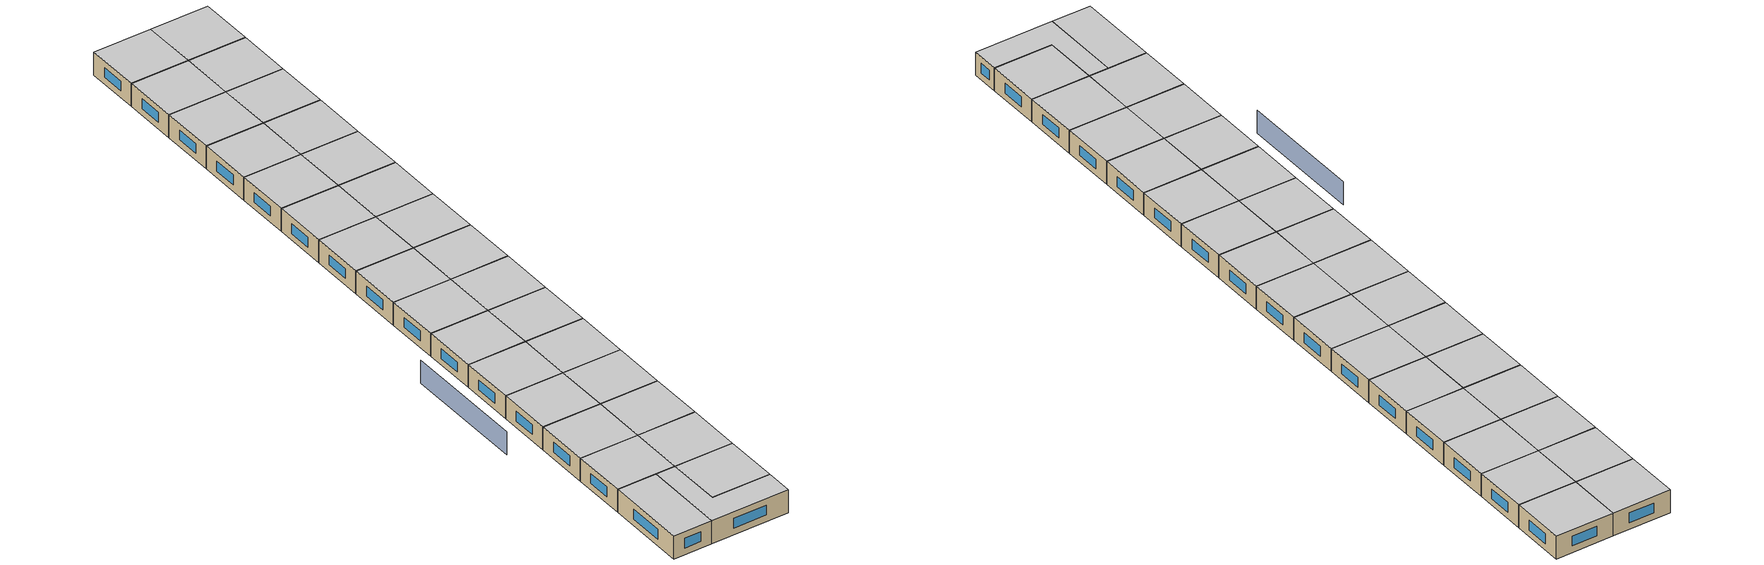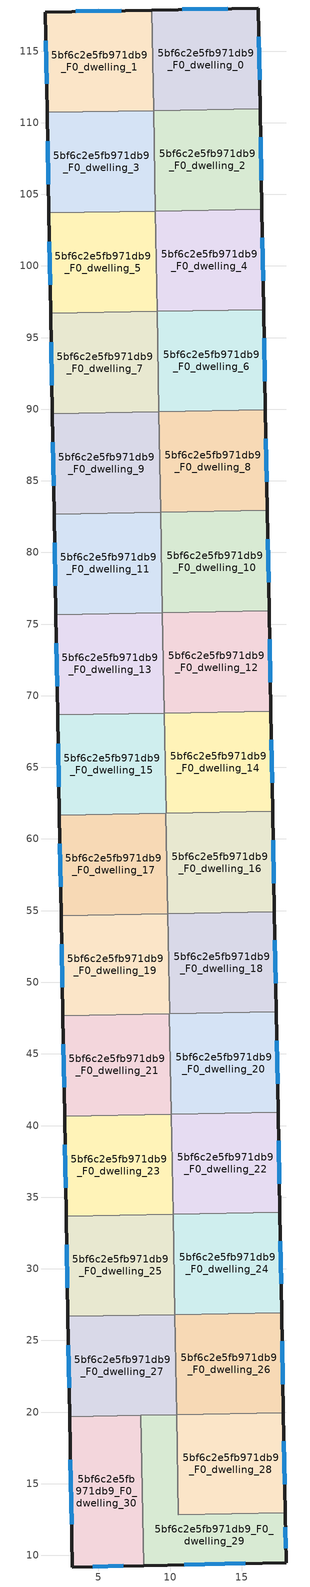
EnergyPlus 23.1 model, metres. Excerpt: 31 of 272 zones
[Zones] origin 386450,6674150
5bf6c2e5fb971db9_F0_dwelling_0
 floor ground (EU_floor_Construction): 16.16,118.01 16.28,110.98 8.86,110.85 8.73,117.87 z0
 wall outside (EU_wall_Construction): 16.28,110.98 16.16,118.01 8.73,117.87 z0:3
 wall to 5bf6c2e5fb971db9_F0_dwelling_1 (EU_wall_Construction): 8.73,117.87 8.86,110.85 z0:3
 wall to 5bf6c2e5fb971db9_F0_dwelling_2 (EU_wall_Construction): 8.86,110.85 16.28,110.98 z0:3
 window (EU_Window_Construction): 14.03,117.97 10.85,117.91 / 16.25,112.99 16.19,116 z0.86:2.14
 ceiling to 5bf6c2e5fb971db9_F1_dwelling_0 (EU_floor_Construction): 16.28,110.98 16.16,118.01 8.73,117.87 8.86,110.85 z3
5bf6c2e5fb971db9_F0_dwelling_1
 floor ground (EU_floor_Construction): 8.73,117.87 8.86,110.85 1.42,110.72 1.3,117.72 z0
 wall outside (EU_wall_Construction): 8.73,117.87 1.3,117.72 1.42,110.72 z0:3
 wall to 5bf6c2e5fb971db9_F0_dwelling_3 (EU_wall_Construction): 1.42,110.72 8.85,110.85 z0:3
 window (EU_Window_Construction): 6.61,117.83 3.42,117.77 / 1.33,115.72 1.38,112.72 z0.86:2.14
 ceiling to 5bf6c2e5fb971db9_F1_dwelling_1 (EU_floor_Construction): 8.86,110.85 8.73,117.87 1.3,117.72 1.42,110.72 z3
5bf6c2e5fb971db9_F0_dwelling_10
 floor ground (EU_floor_Construction): 16.78,82.94 16.91,75.93 9.47,75.8 9.34,82.8 z0
 wall outside (EU_wall_Construction): 16.91,75.93 16.78,82.94 z0:3
 wall to 5bf6c2e5fb971db9_F0_dwelling_11 (EU_wall_Construction): 9.34,82.8 9.47,75.8 z0:3
 wall to 5bf6c2e5fb971db9_F0_dwelling_12 (EU_wall_Construction): 9.47,75.8 16.91,75.93 z0:3
 wall to 5bf6c2e5fb971db9_F0_dwelling_8 (EU_wall_Construction): 16.78,82.94 9.35,82.8 z0:3
 window (EU_Window_Construction): 16.87,77.93 16.82,80.94 z0.86:2.14
 ceiling to 5bf6c2e5fb971db9_F1_dwelling_10 (EU_floor_Construction): 16.91,75.93 16.78,82.94 9.34,82.8 9.47,75.8 z3
5bf6c2e5fb971db9_F0_dwelling_11
 floor ground (EU_floor_Construction): 9.34,82.8 9.47,75.8 2.03,75.67 1.91,82.67 z0
 wall outside (EU_wall_Construction): 1.91,82.67 2.03,75.67 z0:3
 wall to 5bf6c2e5fb971db9_F0_dwelling_9 (EU_wall_Construction): 9.34,82.8 1.91,82.67 z0:3
 wall to 5bf6c2e5fb971db9_F0_dwelling_13 (EU_wall_Construction): 2.03,75.67 9.47,75.8 z0:3
 window (EU_Window_Construction): 1.94,80.67 1.99,77.67 z0.86:2.14
 ceiling to 5bf6c2e5fb971db9_F1_dwelling_11 (EU_floor_Construction): 9.47,75.8 9.34,82.8 1.91,82.67 2.03,75.67 z3
5bf6c2e5fb971db9_F0_dwelling_12
 floor ground (EU_floor_Construction): 16.91,75.93 17.03,68.93 9.59,68.79 9.47,75.8 z0
 wall outside (EU_wall_Construction): 17.03,68.93 16.91,75.93 z0:3
 wall to 5bf6c2e5fb971db9_F0_dwelling_13 (EU_wall_Construction): 9.47,75.8 9.59,68.79 z0:3
 wall to 5bf6c2e5fb971db9_F0_dwelling_14 (EU_wall_Construction): 9.59,68.79 17.03,68.93 z0:3
 window (EU_Window_Construction): 17,70.93 16.95,73.93 z0.86:2.14
 ceiling to 5bf6c2e5fb971db9_F1_dwelling_12 (EU_floor_Construction): 17.03,68.93 16.91,75.93 9.47,75.8 9.59,68.79 z3
5bf6c2e5fb971db9_F0_dwelling_13
 floor ground (EU_floor_Construction): 9.47,75.8 9.59,68.79 2.15,68.66 2.03,75.67 z0
 wall outside (EU_wall_Construction): 2.03,75.67 2.15,68.66 z0:3
 wall to 5bf6c2e5fb971db9_F0_dwelling_15 (EU_wall_Construction): 2.15,68.66 9.59,68.79 z0:3
 window (EU_Window_Construction): 2.06,73.66 2.11,70.66 z0.86:2.14
 ceiling to 5bf6c2e5fb971db9_F1_dwelling_13 (EU_floor_Construction): 9.59,68.79 9.47,75.8 2.03,75.67 2.15,68.66 z3
5bf6c2e5fb971db9_F0_dwelling_14
 floor ground (EU_floor_Construction): 17.03,68.93 17.16,61.92 9.72,61.79 9.59,68.79 z0
 wall outside (EU_wall_Construction): 17.16,61.92 17.03,68.93 z0:3
 wall to 5bf6c2e5fb971db9_F0_dwelling_15 (EU_wall_Construction): 9.59,68.79 9.72,61.79 z0:3
 wall to 5bf6c2e5fb971db9_F0_dwelling_16 (EU_wall_Construction): 9.72,61.79 17.16,61.92 z0:3
 window (EU_Window_Construction): 17.12,63.93 17.07,66.93 z0.86:2.14
 ceiling to 5bf6c2e5fb971db9_F1_dwelling_14 (EU_floor_Construction): 17.16,61.92 17.03,68.93 9.59,68.79 9.72,61.79 z3
5bf6c2e5fb971db9_F0_dwelling_15
 floor ground (EU_floor_Construction): 9.59,68.79 9.72,61.79 2.27,61.66 2.15,68.66 z0
 wall outside (EU_wall_Construction): 2.15,68.66 2.27,61.66 z0:3
 wall to 5bf6c2e5fb971db9_F0_dwelling_17 (EU_wall_Construction): 2.27,61.66 9.71,61.79 z0:3
 window (EU_Window_Construction): 2.18,66.66 2.23,63.66 z0.86:2.14
 ceiling to 5bf6c2e5fb971db9_F1_dwelling_15 (EU_floor_Construction): 9.72,61.79 9.59,68.79 2.15,68.66 2.27,61.66 z3
5bf6c2e5fb971db9_F0_dwelling_16
 floor ground (EU_floor_Construction): 17.16,61.92 17.29,54.92 9.84,54.79 9.71,61.79 z0
 wall outside (EU_wall_Construction): 17.29,54.92 17.16,61.92 z0:3
 wall to 5bf6c2e5fb971db9_F0_dwelling_17 (EU_wall_Construction): 9.71,61.79 9.84,54.79 z0:3
 wall to 5bf6c2e5fb971db9_F0_dwelling_18 (EU_wall_Construction): 9.84,54.79 17.29,54.92 z0:3
 window (EU_Window_Construction): 17.25,56.92 17.2,59.92 z0.86:2.14
 ceiling to 5bf6c2e5fb971db9_F1_dwelling_16 (EU_floor_Construction): 17.29,54.92 17.16,61.92 9.71,61.79 9.84,54.79 z3
5bf6c2e5fb971db9_F0_dwelling_17
 floor ground (EU_floor_Construction): 9.71,61.79 9.84,54.79 2.39,54.66 2.27,61.66 z0
 wall outside (EU_wall_Construction): 2.27,61.66 2.39,54.66 z0:3
 wall to 5bf6c2e5fb971db9_F0_dwelling_19 (EU_wall_Construction): 2.39,54.66 9.84,54.79 z0:3
 window (EU_Window_Construction): 2.3,59.66 2.35,56.66 z0.86:2.14
 ceiling to 5bf6c2e5fb971db9_F1_dwelling_17 (EU_floor_Construction): 9.84,54.79 9.71,61.79 2.27,61.66 2.39,54.66 z3
5bf6c2e5fb971db9_F0_dwelling_18
 floor ground (EU_floor_Construction): 17.29,54.92 17.41,47.92 9.96,47.79 9.84,54.79 z0
 wall outside (EU_wall_Construction): 17.41,47.92 17.29,54.92 z0:3
 wall to 5bf6c2e5fb971db9_F0_dwelling_19 (EU_wall_Construction): 9.84,54.79 9.96,47.79 z0:3
 wall to 5bf6c2e5fb971db9_F0_dwelling_20 (EU_wall_Construction): 9.96,47.79 17.41,47.92 z0:3
 window (EU_Window_Construction): 17.38,49.92 17.32,52.92 z0.86:2.14
 ceiling to 5bf6c2e5fb971db9_F1_dwelling_18 (EU_floor_Construction): 17.41,47.92 17.29,54.92 9.84,54.79 9.96,47.79 z3
5bf6c2e5fb971db9_F0_dwelling_19
 floor ground (EU_floor_Construction): 9.84,54.79 9.96,47.79 2.51,47.66 2.39,54.66 z0
 wall outside (EU_wall_Construction): 2.39,54.66 2.51,47.66 z0:3
 wall to 5bf6c2e5fb971db9_F0_dwelling_21 (EU_wall_Construction): 2.51,47.66 9.96,47.79 z0:3
 window (EU_Window_Construction): 2.42,52.66 2.48,49.66 z0.86:2.14
 ceiling to 5bf6c2e5fb971db9_F1_dwelling_19 (EU_floor_Construction): 9.96,47.79 9.84,54.79 2.39,54.66 2.51,47.66 z3
5bf6c2e5fb971db9_F0_dwelling_2
 floor ground (EU_floor_Construction): 16.28,110.98 16.41,103.97 8.98,103.83 8.85,110.85 z0
 wall outside (EU_wall_Construction): 16.41,103.97 16.28,110.98 z0:3
 wall to 5bf6c2e5fb971db9_F0_dwelling_3 (EU_wall_Construction): 8.85,110.85 8.98,103.83 z0:3
 wall to 5bf6c2e5fb971db9_F0_dwelling_4 (EU_wall_Construction): 8.98,103.83 16.41,103.97 z0:3
 window (EU_Window_Construction): 16.37,105.97 16.32,108.98 z0.86:2.14
 ceiling to 5bf6c2e5fb971db9_F1_dwelling_2 (EU_floor_Construction): 16.41,103.97 16.28,110.98 8.85,110.85 8.98,103.83 z3
5bf6c2e5fb971db9_F0_dwelling_20
 floor ground (EU_floor_Construction): 17.41,47.92 17.54,40.93 10.09,40.8 9.96,47.79 z0
 wall outside (EU_wall_Construction): 17.54,40.93 17.41,47.92 z0:3
 wall to 5bf6c2e5fb971db9_F0_dwelling_21 (EU_wall_Construction): 9.96,47.79 10.09,40.8 z0:3
 wall to 5bf6c2e5fb971db9_F0_dwelling_22 (EU_wall_Construction): 10.09,40.8 17.54,40.93 z0:3
 window (EU_Window_Construction): 17.5,42.93 17.45,45.93 z0.86:2.14
 ceiling to 5bf6c2e5fb971db9_F1_dwelling_20 (EU_floor_Construction): 17.54,40.93 17.41,47.92 9.96,47.79 10.09,40.8 z3
5bf6c2e5fb971db9_F0_dwelling_21
 floor ground (EU_floor_Construction): 9.96,47.79 10.09,40.8 2.63,40.66 2.51,47.66 z0
 wall outside (EU_wall_Construction): 2.51,47.66 2.63,40.66 z0:3
 wall to 5bf6c2e5fb971db9_F0_dwelling_23 (EU_wall_Construction): 2.63,40.66 10.08,40.8 z0:3
 window (EU_Window_Construction): 2.54,45.66 2.6,42.66 z0.86:2.14
 ceiling to 5bf6c2e5fb971db9_F1_dwelling_21 (EU_floor_Construction): 10.09,40.8 9.96,47.79 2.51,47.66 2.63,40.66 z3
5bf6c2e5fb971db9_F0_dwelling_22
 floor ground (EU_floor_Construction): 17.54,40.93 17.66,33.93 10.21,33.8 10.08,40.8 z0
 wall outside (EU_wall_Construction): 17.66,33.93 17.54,40.93 z0:3
 wall to 5bf6c2e5fb971db9_F0_dwelling_23 (EU_wall_Construction): 10.08,40.8 10.21,33.8 z0:3
 wall to 5bf6c2e5fb971db9_F0_dwelling_24 (EU_wall_Construction): 10.21,33.8 17.66,33.93 z0:3
 window (EU_Window_Construction): 17.63,35.93 17.57,38.93 z0.86:2.14
 ceiling to 5bf6c2e5fb971db9_F1_dwelling_22 (EU_floor_Construction): 17.66,33.93 17.54,40.93 10.08,40.8 10.21,33.8 z3
5bf6c2e5fb971db9_F0_dwelling_23
 floor ground (EU_floor_Construction): 10.08,40.8 10.21,33.8 2.75,33.67 2.63,40.66 z0
 wall outside (EU_wall_Construction): 2.63,40.66 2.75,33.67 z0:3
 wall to 5bf6c2e5fb971db9_F0_dwelling_25 (EU_wall_Construction): 2.75,33.67 10.21,33.8 z0:3
 window (EU_Window_Construction): 2.67,38.66 2.72,35.67 z0.86:2.14
 ceiling to 5bf6c2e5fb971db9_F1_dwelling_23 (EU_floor_Construction): 10.21,33.8 10.08,40.8 2.63,40.66 2.75,33.67 z3
5bf6c2e5fb971db9_F0_dwelling_24
 floor ground (EU_floor_Construction): 17.66,33.93 17.79,26.94 10.33,26.81 10.21,33.8 z0
 wall outside (EU_wall_Construction): 17.79,26.94 17.66,33.93 z0:3
 wall to 5bf6c2e5fb971db9_F0_dwelling_25 (EU_wall_Construction): 10.21,33.8 10.33,26.81 z0:3
 wall to 5bf6c2e5fb971db9_F0_dwelling_26 (EU_wall_Construction): 10.33,26.81 17.79,26.94 z0:3
 window (EU_Window_Construction): 17.75,28.94 17.7,31.94 z0.86:2.14
 ceiling to 5bf6c2e5fb971db9_F1_dwelling_24 (EU_floor_Construction): 17.79,26.94 17.66,33.93 10.21,33.8 10.33,26.81 z3
5bf6c2e5fb971db9_F0_dwelling_25
 floor ground (EU_floor_Construction): 10.21,33.8 10.33,26.81 2.87,26.67 2.75,33.67 z0
 wall outside (EU_wall_Construction): 2.75,33.67 2.87,26.67 z0:3
 wall to 5bf6c2e5fb971db9_F0_dwelling_27 (EU_wall_Construction): 2.87,26.67 10.33,26.81 z0:3
 window (EU_Window_Construction): 2.79,31.67 2.84,28.67 z0.86:2.14
 ceiling to 5bf6c2e5fb971db9_F1_dwelling_25 (EU_floor_Construction): 10.33,26.81 10.21,33.8 2.75,33.67 2.87,26.67 z3
5bf6c2e5fb971db9_F0_dwelling_26
 floor ground (EU_floor_Construction): 17.79,26.94 17.91,19.95 10.45,19.82 10.33,26.81 z0
 wall outside (EU_wall_Construction): 17.91,19.95 17.79,26.94 z0:3
 wall to 5bf6c2e5fb971db9_F0_dwelling_27 (EU_wall_Construction): 10.33,26.81 10.45,19.82 z0:3
 wall to 5bf6c2e5fb971db9_F0_dwelling_28 (EU_wall_Construction): 10.45,19.82 17.91,19.95 z0:3
 window (EU_Window_Construction): 17.88,21.95 17.82,24.94 z0.86:2.14
 ceiling to 5bf6c2e5fb971db9_F1_dwelling_26 (EU_floor_Construction): 17.91,19.95 17.79,26.94 10.33,26.81 10.45,19.82 z3
5bf6c2e5fb971db9_F0_dwelling_27
 floor ground (EU_floor_Construction): 10.33,26.81 10.45,19.82 2.99,19.68 2.87,26.67 z0
 wall outside (EU_wall_Construction): 2.87,26.67 2.99,19.68 z0:3
 wall to 5bf6c2e5fb971db9_F0_dwelling_30 (EU_wall_Construction): 2.99,19.68 7.96,19.77 z0:3
 wall to 5bf6c2e5fb971db9_F0_dwelling_29 (EU_wall_Construction): 7.96,19.77 10.45,19.82 z0:3
 window (EU_Window_Construction): 2.91,24.68 2.96,21.68 z0.86:2.14
 ceiling to 5bf6c2e5fb971db9_F1_dwelling_27 (EU_floor_Construction): 10.45,19.82 10.33,26.81 2.87,26.67 2.99,19.68 z3
5bf6c2e5fb971db9_F0_dwelling_28
 floor ground (EU_floor_Construction): 17.91,19.95 18.04,12.96 10.58,12.83 10.45,19.82 z0
 wall outside (EU_wall_Construction): 18.04,12.96 17.91,19.95 z0:3
 wall to 5bf6c2e5fb971db9_F0_dwelling_29 (EU_wall_Construction): 10.45,19.82 10.58,12.83 18.04,12.96 z0:3
 window (EU_Window_Construction): 18,14.96 17.95,17.95 z0.86:2.14
 ceiling to 5bf6c2e5fb971db9_F1_dwelling_28 (EU_floor_Construction): 18.04,12.96 17.91,19.95 10.45,19.82 10.58,12.83 z3
5bf6c2e5fb971db9_F0_dwelling_29
 floor ground (EU_floor_Construction): 18.04,12.96 18.1,9.49 8.15,9.28 7.96,19.77 10.45,19.82 10.58,12.83 z0
 wall outside (EU_wall_Construction): 8.15,9.28 18.1,9.49 18.04,12.96 z0:3
 wall to 5bf6c2e5fb971db9_F0_dwelling_30 (EU_wall_Construction): 7.96,19.77 8.15,9.28 z0:3
 window (EU_Window_Construction): 18.08,10.48 18.05,11.97 / 10.99,9.34 15.26,9.43 z0.86:2.14
 ceiling to 5bf6c2e5fb971db9_F1_dwelling_29 (EU_floor_Construction): 18.1,9.49 18.04,12.96 10.58,12.83 10.45,19.82 7.96,19.77 8.15,9.28 z3
5bf6c2e5fb971db9_F0_dwelling_3
 floor ground (EU_floor_Construction): 8.85,110.85 8.98,103.83 1.54,103.7 1.42,110.72 z0
 wall outside (EU_wall_Construction): 1.42,110.72 1.54,103.7 z0:3
 wall to 5bf6c2e5fb971db9_F0_dwelling_5 (EU_wall_Construction): 1.54,103.7 8.97,103.83 z0:3
 window (EU_Window_Construction): 1.45,108.71 1.51,105.71 z0.86:2.14
 ceiling to 5bf6c2e5fb971db9_F1_dwelling_3 (EU_floor_Construction): 8.98,103.83 8.85,110.85 1.42,110.72 1.54,103.7 z3
5bf6c2e5fb971db9_F0_dwelling_30
 floor ground (EU_floor_Construction): 7.96,19.77 8.15,9.28 3.18,9.18 2.99,19.68 z0
 wall outside (EU_wall_Construction): 2.99,19.68 3.18,9.18 8.15,9.28 z0:3
 window (EU_Window_Construction): 4.6,9.21 6.73,9.26 / 3.05,16.68 3.12,12.18 z0.86:2.14
 ceiling to 5bf6c2e5fb971db9_F1_dwelling_30 (EU_floor_Construction): 8.15,9.28 7.96,19.77 2.99,19.68 3.18,9.18 z3
5bf6c2e5fb971db9_F0_dwelling_4
 floor ground (EU_floor_Construction): 16.41,103.97 16.53,96.96 9.1,96.82 8.97,103.83 z0
 wall outside (EU_wall_Construction): 16.53,96.96 16.41,103.97 z0:3
 wall to 5bf6c2e5fb971db9_F0_dwelling_5 (EU_wall_Construction): 8.97,103.83 9.1,96.82 z0:3
 wall to 5bf6c2e5fb971db9_F0_dwelling_6 (EU_wall_Construction): 9.1,96.82 16.53,96.96 z0:3
 window (EU_Window_Construction): 16.5,98.96 16.44,101.96 z0.86:2.14
 ceiling to 5bf6c2e5fb971db9_F1_dwelling_4 (EU_floor_Construction): 16.53,96.96 16.41,103.97 8.97,103.83 9.1,96.82 z3
5bf6c2e5fb971db9_F0_dwelling_5
 floor ground (EU_floor_Construction): 8.97,103.83 9.1,96.82 1.66,96.69 1.54,103.7 z0
 wall outside (EU_wall_Construction): 1.54,103.7 1.66,96.69 z0:3
 wall to 5bf6c2e5fb971db9_F0_dwelling_7 (EU_wall_Construction): 1.66,96.69 9.1,96.82 z0:3
 window (EU_Window_Construction): 1.58,101.7 1.63,98.69 z0.86:2.14
 ceiling to 5bf6c2e5fb971db9_F1_dwelling_5 (EU_floor_Construction): 9.1,96.82 8.97,103.83 1.54,103.7 1.66,96.69 z3
5bf6c2e5fb971db9_F0_dwelling_6
 floor ground (EU_floor_Construction): 16.53,96.96 16.66,89.95 9.22,89.81 9.1,96.82 z0
 wall outside (EU_wall_Construction): 16.66,89.95 16.53,96.96 z0:3
 wall to 5bf6c2e5fb971db9_F0_dwelling_7 (EU_wall_Construction): 9.1,96.82 9.22,89.81 z0:3
 wall to 5bf6c2e5fb971db9_F0_dwelling_8 (EU_wall_Construction): 9.22,89.81 16.66,89.95 z0:3
 window (EU_Window_Construction): 16.62,91.95 16.57,94.95 z0.86:2.14
 ceiling to 5bf6c2e5fb971db9_F1_dwelling_6 (EU_floor_Construction): 16.66,89.95 16.53,96.96 9.1,96.82 9.22,89.81 z3
5bf6c2e5fb971db9_F0_dwelling_7
 floor ground (EU_floor_Construction): 9.1,96.82 9.22,89.81 1.78,89.68 1.66,96.69 z0
 wall outside (EU_wall_Construction): 1.66,96.69 1.78,89.68 z0:3
 wall to 5bf6c2e5fb971db9_F0_dwelling_9 (EU_wall_Construction): 1.78,89.68 9.22,89.81 z0:3
 window (EU_Window_Construction): 1.7,94.69 1.75,91.68 z0.86:2.14
 ceiling to 5bf6c2e5fb971db9_F1_dwelling_7 (EU_floor_Construction): 9.22,89.81 9.1,96.82 1.66,96.69 1.78,89.68 z3
5bf6c2e5fb971db9_F0_dwelling_8
 floor ground (EU_floor_Construction): 16.66,89.95 16.78,82.94 9.35,82.8 9.22,89.81 z0
 wall outside (EU_wall_Construction): 16.78,82.94 16.66,89.95 z0:3
 wall to 5bf6c2e5fb971db9_F0_dwelling_9 (EU_wall_Construction): 9.22,89.81 9.35,82.8 z0:3
 window (EU_Window_Construction): 16.75,84.94 16.69,87.94 z0.86:2.14
 ceiling to 5bf6c2e5fb971db9_F1_dwelling_8 (EU_floor_Construction): 16.78,82.94 16.66,89.95 9.22,89.81 9.35,82.8 z3
5bf6c2e5fb971db9_F0_dwelling_9
 floor ground (EU_floor_Construction): 9.22,89.81 9.35,82.8 1.91,82.67 1.78,89.68 z0
 wall outside (EU_wall_Construction): 1.78,89.68 1.91,82.67 z0:3
 window (EU_Window_Construction): 1.82,87.68 1.87,84.67 z0.86:2.14
 ceiling to 5bf6c2e5fb971db9_F1_dwelling_9 (EU_floor_Construction): 9.35,82.8 9.22,89.81 1.78,89.68 1.91,82.67 z3
shading: -1.24,51.14 -0.98,35.06 z0:3
[Building]
EU S2 Campaign: North Axis=0; Terrain=City; Solar Distribution=FullExterior
[Site:Location]
Helsinki-Vantaa.AP: Latitude=60.317; Longitude=24.963; Time Zone=2; Elevation=54.6
[SizingPeriod:WeatherFileDays]
AnnualSizingPeriod: Begin Month=1; Begin Day of Month=1; End Month=12; End Day of Month=31; Day of Week for Start Day=Monday; Use Weather File Daylight Saving Period=No; Use Weather File Rain and Snow Indicators=No
[MATERIAL]
EU_InternalMass_Material: Roughness=MediumRough; Thickness=0.1; Conductivity=1; Density=1800; Specific Heat=900; Thermal Absorptance=0.9; Solar Absorptance=0.7; Visible Absorptance=0.7
[MATERIAL:NOMASS] Roughness=MediumRough; Thermal Absorptance=0.9; Solar Absorptance=0.7; Visible Absorptance=0.7
Name | Thermal Resistance
EU_wall_NoMass | 1.10183
EU_floor_NoMass | 1.70606
[WINDOWMATERIAL:SIMPLEGLAZINGSYSTEM]
EU_Window_SimpleGlazing: UFactor=3.11035; Solar Heat Gain Coefficient=0.8; Visible Transmittance=0.8
[CONSTRUCTION]
EU_wall_Construction: EU_wall_NoMass
EU_floor_Construction: EU_floor_NoMass
EU_Window_Construction: EU_Window_SimpleGlazing
EU_InternalMass_Construction: EU_InternalMass_Material
[ZONE] Type=1; Multiplier=1; Ceiling Height=autocalculate; Floor Area=autocalculate; Part of Total Floor Area=Yes
Name | Volume
5bf6c2e5fb971db9_F0_dwelling_0 | 156.475
5bf6c2e5fb971db9_F0_dwelling_1 | 156.466
5bf6c2e5fb971db9_F0_dwelling_10; 5bf6c2e5fb971db9_F0_dwelling_11 | 156.444
5bf6c2e5fb971db9_F0_dwelling_12; 5bf6c2e5fb971db9_F0_dwelling_13; 5bf6c2e5fb971db9_F0_dwelling_4 | 156.442
5bf6c2e5fb971db9_F0_dwelling_14 | 156.451
5bf6c2e5fb971db9_F0_dwelling_15 | 156.472
5bf6c2e5fb971db9_F0_dwelling_16 | 156.459
5bf6c2e5fb971db9_F0_dwelling_17 | 156.48
5bf6c2e5fb971db9_F0_dwelling_18 | 156.446
5bf6c2e5fb971db9_F0_dwelling_19 | 156.454
5bf6c2e5fb971db9_F0_dwelling_2; 5bf6c2e5fb971db9_F0_dwelling_29 | 156.445
5bf6c2e5fb971db9_F0_dwelling_20 | 156.431
5bf6c2e5fb971db9_F0_dwelling_21; 5bf6c2e5fb971db9_F0_dwelling_5 | 156.452
5bf6c2e5fb971db9_F0_dwelling_22 | 156.461
5bf6c2e5fb971db9_F0_dwelling_23 | 156.483
5bf6c2e5fb971db9_F0_dwelling_24 | 156.457
5bf6c2e5fb971db9_F0_dwelling_25; 5bf6c2e5fb971db9_F0_dwelling_9 | 156.458
5bf6c2e5fb971db9_F0_dwelling_26 | 156.467
5bf6c2e5fb971db9_F0_dwelling_27 | 156.465
5bf6c2e5fb971db9_F0_dwelling_28 | 156.453
5bf6c2e5fb971db9_F0_dwelling_3 | 156.455
5bf6c2e5fb971db9_F0_dwelling_30 | 156.463
5bf6c2e5fb971db9_F0_dwelling_6 | 156.44
5bf6c2e5fb971db9_F0_dwelling_7 | 156.471
5bf6c2e5fb971db9_F0_dwelling_8 | 156.47
[INTERNALMASS] Construction=EU_InternalMass_Construction
Name | Zone or ZoneList | Surface Area
5bf6c2e5fb971db9_F0_dwelling_0_EU_InternalMass | 5bf6c2e5fb971db9_F0_dwelling_0 | 52.1582
5bf6c2e5fb971db9_F0_dwelling_1_EU_InternalMass | 5bf6c2e5fb971db9_F0_dwelling_1 | 52.1531
5bf6c2e5fb971db9_F0_dwelling_2_EU_InternalMass | 5bf6c2e5fb971db9_F0_dwelling_2 | 52.1465
5bf6c2e5fb971db9_F0_dwelling_3_EU_InternalMass | 5bf6c2e5fb971db9_F0_dwelling_3 | 52.1516
5bf6c2e5fb971db9_F0_dwelling_4_EU_InternalMass | 5bf6c2e5fb971db9_F0_dwelling_4 | 52.1473
5bf6c2e5fb971db9_F0_dwelling_5_EU_InternalMass | 5bf6c2e5fb971db9_F0_dwelling_5 | 52.1524
5bf6c2e5fb971db9_F0_dwelling_6_EU_InternalMass | 5bf6c2e5fb971db9_F0_dwelling_6 | 52.1448
5bf6c2e5fb971db9_F0_dwelling_7_EU_InternalMass | 5bf6c2e5fb971db9_F0_dwelling_7 | 52.1554
5bf6c2e5fb971db9_F0_dwelling_8_EU_InternalMass | 5bf6c2e5fb971db9_F0_dwelling_8 | 52.1567
5bf6c2e5fb971db9_F0_dwelling_9_EU_InternalMass | 5bf6c2e5fb971db9_F0_dwelling_9 | 52.1528
5bf6c2e5fb971db9_F0_dwelling_10_EU_InternalMass | 5bf6c2e5fb971db9_F0_dwelling_10 | 52.1465
5bf6c2e5fb971db9_F0_dwelling_11_EU_InternalMass | 5bf6c2e5fb971db9_F0_dwelling_11 | 52.1498
5bf6c2e5fb971db9_F0_dwelling_12_EU_InternalMass | 5bf6c2e5fb971db9_F0_dwelling_12 | 52.1491
5bf6c2e5fb971db9_F0_dwelling_13_EU_InternalMass | 5bf6c2e5fb971db9_F0_dwelling_13 | 52.1489
5bf6c2e5fb971db9_F0_dwelling_14_EU_InternalMass | 5bf6c2e5fb971db9_F0_dwelling_14 | 52.1504
5bf6c2e5fb971db9_F0_dwelling_15_EU_InternalMass | 5bf6c2e5fb971db9_F0_dwelling_15 | 52.1555
5bf6c2e5fb971db9_F0_dwelling_16_EU_InternalMass | 5bf6c2e5fb971db9_F0_dwelling_16 | 52.1514
5bf6c2e5fb971db9_F0_dwelling_17_EU_InternalMass | 5bf6c2e5fb971db9_F0_dwelling_17 | 52.1581
5bf6c2e5fb971db9_F0_dwelling_18_EU_InternalMass | 5bf6c2e5fb971db9_F0_dwelling_18 | 52.1502
5bf6c2e5fb971db9_F0_dwelling_19_EU_InternalMass | 5bf6c2e5fb971db9_F0_dwelling_19 | 52.1497
5bf6c2e5fb971db9_F0_dwelling_20_EU_InternalMass | 5bf6c2e5fb971db9_F0_dwelling_20 | 52.1456
5bf6c2e5fb971db9_F0_dwelling_21_EU_InternalMass | 5bf6c2e5fb971db9_F0_dwelling_21 | 52.1489
5bf6c2e5fb971db9_F0_dwelling_22_EU_InternalMass | 5bf6c2e5fb971db9_F0_dwelling_22 | 52.154
5bf6c2e5fb971db9_F0_dwelling_23_EU_InternalMass | 5bf6c2e5fb971db9_F0_dwelling_23 | 52.1591
5bf6c2e5fb971db9_F0_dwelling_24_EU_InternalMass | 5bf6c2e5fb971db9_F0_dwelling_24 | 52.151
5bf6c2e5fb971db9_F0_dwelling_25_EU_InternalMass | 5bf6c2e5fb971db9_F0_dwelling_25 | 52.1508
5bf6c2e5fb971db9_F0_dwelling_26_EU_InternalMass | 5bf6c2e5fb971db9_F0_dwelling_26 | 52.1538
5bf6c2e5fb971db9_F0_dwelling_27_EU_InternalMass | 5bf6c2e5fb971db9_F0_dwelling_27 | 52.1535
5bf6c2e5fb971db9_F0_dwelling_28_EU_InternalMass | 5bf6c2e5fb971db9_F0_dwelling_28 | 52.1491
5bf6c2e5fb971db9_F0_dwelling_29_EU_InternalMass | 5bf6c2e5fb971db9_F0_dwelling_29 | 52.1487
5bf6c2e5fb971db9_F0_dwelling_30_EU_InternalMass | 5bf6c2e5fb971db9_F0_dwelling_30 | 52.1531
[OTHEREQUIPMENT] Fuel Type=Electricity; Design Level Calculation Method=Watts/Area; Power per Zone Floor Area=1; Fraction Latent=0; Fraction Radiant=0; Fraction Lost=0; Carbon Dioxide Generation Rate=0; EndUse Subcategory=EU_Step8_InternalGains
Name | Zone or ZoneList or Space or SpaceList | Schedule
EU_Step8_InternalGain_5bf6c2e5fb971db9_F0_dwelling_0_f000 | 5bf6c2e5fb971db9_F0_dwelling_0 | EU_Step8_GainSchedule_5bf6c2e5fb971db9_F0_dwelling_0_f000
EU_Step8_InternalGain_5bf6c2e5fb971db9_F0_dwelling_1_f000 | 5bf6c2e5fb971db9_F0_dwelling_1 | EU_Step8_GainSchedule_5bf6c2e5fb971db9_F0_dwelling_1_f000
EU_Step8_InternalGain_5bf6c2e5fb971db9_F0_dwelling_2_f000 | 5bf6c2e5fb971db9_F0_dwelling_2 | EU_Step8_GainSchedule_5bf6c2e5fb971db9_F0_dwelling_2_f000
EU_Step8_InternalGain_5bf6c2e5fb971db9_F0_dwelling_3_f000 | 5bf6c2e5fb971db9_F0_dwelling_3 | EU_Step8_GainSchedule_5bf6c2e5fb971db9_F0_dwelling_3_f000
EU_Step8_InternalGain_5bf6c2e5fb971db9_F0_dwelling_4_f000 | 5bf6c2e5fb971db9_F0_dwelling_4 | EU_Step8_GainSchedule_5bf6c2e5fb971db9_F0_dwelling_4_f000
EU_Step8_InternalGain_5bf6c2e5fb971db9_F0_dwelling_5_f000 | 5bf6c2e5fb971db9_F0_dwelling_5 | EU_Step8_GainSchedule_5bf6c2e5fb971db9_F0_dwelling_5_f000
EU_Step8_InternalGain_5bf6c2e5fb971db9_F0_dwelling_6_f000 | 5bf6c2e5fb971db9_F0_dwelling_6 | EU_Step8_GainSchedule_5bf6c2e5fb971db9_F0_dwelling_6_f000
EU_Step8_InternalGain_5bf6c2e5fb971db9_F0_dwelling_7_f000 | 5bf6c2e5fb971db9_F0_dwelling_7 | EU_Step8_GainSchedule_5bf6c2e5fb971db9_F0_dwelling_7_f000
EU_Step8_InternalGain_5bf6c2e5fb971db9_F0_dwelling_8_f000 | 5bf6c2e5fb971db9_F0_dwelling_8 | EU_Step8_GainSchedule_5bf6c2e5fb971db9_F0_dwelling_8_f000
EU_Step8_InternalGain_5bf6c2e5fb971db9_F0_dwelling_9_f000 | 5bf6c2e5fb971db9_F0_dwelling_9 | EU_Step8_GainSchedule_5bf6c2e5fb971db9_F0_dwelling_9_f000
EU_Step8_InternalGain_5bf6c2e5fb971db9_F0_dwelling_10_f000 | 5bf6c2e5fb971db9_F0_dwelling_10 | EU_Step8_GainSchedule_5bf6c2e5fb971db9_F0_dwelling_10_f000
EU_Step8_InternalGain_5bf6c2e5fb971db9_F0_dwelling_11_f000 | 5bf6c2e5fb971db9_F0_dwelling_11 | EU_Step8_GainSchedule_5bf6c2e5fb971db9_F0_dwelling_11_f000
EU_Step8_InternalGain_5bf6c2e5fb971db9_F0_dwelling_12_f000 | 5bf6c2e5fb971db9_F0_dwelling_12 | EU_Step8_GainSchedule_5bf6c2e5fb971db9_F0_dwelling_12_f000
EU_Step8_InternalGain_5bf6c2e5fb971db9_F0_dwelling_13_f000 | 5bf6c2e5fb971db9_F0_dwelling_13 | EU_Step8_GainSchedule_5bf6c2e5fb971db9_F0_dwelling_13_f000
EU_Step8_InternalGain_5bf6c2e5fb971db9_F0_dwelling_14_f000 | 5bf6c2e5fb971db9_F0_dwelling_14 | EU_Step8_GainSchedule_5bf6c2e5fb971db9_F0_dwelling_14_f000
EU_Step8_InternalGain_5bf6c2e5fb971db9_F0_dwelling_15_f000 | 5bf6c2e5fb971db9_F0_dwelling_15 | EU_Step8_GainSchedule_5bf6c2e5fb971db9_F0_dwelling_15_f000
EU_Step8_InternalGain_5bf6c2e5fb971db9_F0_dwelling_16_f000 | 5bf6c2e5fb971db9_F0_dwelling_16 | EU_Step8_GainSchedule_5bf6c2e5fb971db9_F0_dwelling_16_f000
EU_Step8_InternalGain_5bf6c2e5fb971db9_F0_dwelling_17_f000 | 5bf6c2e5fb971db9_F0_dwelling_17 | EU_Step8_GainSchedule_5bf6c2e5fb971db9_F0_dwelling_17_f000
EU_Step8_InternalGain_5bf6c2e5fb971db9_F0_dwelling_18_f000 | 5bf6c2e5fb971db9_F0_dwelling_18 | EU_Step8_GainSchedule_5bf6c2e5fb971db9_F0_dwelling_18_f000
EU_Step8_InternalGain_5bf6c2e5fb971db9_F0_dwelling_19_f000 | 5bf6c2e5fb971db9_F0_dwelling_19 | EU_Step8_GainSchedule_5bf6c2e5fb971db9_F0_dwelling_19_f000
EU_Step8_InternalGain_5bf6c2e5fb971db9_F0_dwelling_20_f000 | 5bf6c2e5fb971db9_F0_dwelling_20 | EU_Step8_GainSchedule_5bf6c2e5fb971db9_F0_dwelling_20_f000
EU_Step8_InternalGain_5bf6c2e5fb971db9_F0_dwelling_21_f000 | 5bf6c2e5fb971db9_F0_dwelling_21 | EU_Step8_GainSchedule_5bf6c2e5fb971db9_F0_dwelling_21_f000
EU_Step8_InternalGain_5bf6c2e5fb971db9_F0_dwelling_22_f000 | 5bf6c2e5fb971db9_F0_dwelling_22 | EU_Step8_GainSchedule_5bf6c2e5fb971db9_F0_dwelling_22_f000
EU_Step8_InternalGain_5bf6c2e5fb971db9_F0_dwelling_23_f000 | 5bf6c2e5fb971db9_F0_dwelling_23 | EU_Step8_GainSchedule_5bf6c2e5fb971db9_F0_dwelling_23_f000
EU_Step8_InternalGain_5bf6c2e5fb971db9_F0_dwelling_24_f000 | 5bf6c2e5fb971db9_F0_dwelling_24 | EU_Step8_GainSchedule_5bf6c2e5fb971db9_F0_dwelling_24_f000
EU_Step8_InternalGain_5bf6c2e5fb971db9_F0_dwelling_25_f000 | 5bf6c2e5fb971db9_F0_dwelling_25 | EU_Step8_GainSchedule_5bf6c2e5fb971db9_F0_dwelling_25_f000
EU_Step8_InternalGain_5bf6c2e5fb971db9_F0_dwelling_26_f000 | 5bf6c2e5fb971db9_F0_dwelling_26 | EU_Step8_GainSchedule_5bf6c2e5fb971db9_F0_dwelling_26_f000
EU_Step8_InternalGain_5bf6c2e5fb971db9_F0_dwelling_27_f000 | 5bf6c2e5fb971db9_F0_dwelling_27 | EU_Step8_GainSchedule_5bf6c2e5fb971db9_F0_dwelling_27_f000
EU_Step8_InternalGain_5bf6c2e5fb971db9_F0_dwelling_28_f000 | 5bf6c2e5fb971db9_F0_dwelling_28 | EU_Step8_GainSchedule_5bf6c2e5fb971db9_F0_dwelling_28_f000
EU_Step8_InternalGain_5bf6c2e5fb971db9_F0_dwelling_29_f000 | 5bf6c2e5fb971db9_F0_dwelling_29 | EU_Step8_GainSchedule_5bf6c2e5fb971db9_F0_dwelling_29_f000
EU_Step8_InternalGain_5bf6c2e5fb971db9_F0_dwelling_30_f000 | 5bf6c2e5fb971db9_F0_dwelling_30 | EU_Step8_GainSchedule_5bf6c2e5fb971db9_F0_dwelling_30_f000
[ZONEVENTILATION:DESIGNFLOWRATE] Schedule=EU_AlwaysOn; Design Flow Rate Calculation Method=AirChanges/Hour; Air Changes per Hour=0.756316; Ventilation Type=Natural; Fan Pressure Rise=0; Fan Total Efficiency=1; Constant Term Coefficient=1; Temperature Term Coefficient=0; Velocity Term Coefficient=0; Velocity Squared Term Coefficient=0; Minimum Indoor Temperature=-100; Maximum Indoor Temperature=100; Delta Temperature=-100; Minimum Outdoor Temperature=-100; Maximum Outdoor Temperature=100; Maximum Wind Speed=40
Name | Zone or ZoneList or Space or SpaceList
EU_ConstantAir_5bf6c2e5fb971db9_F0_dwelling_0 | 5bf6c2e5fb971db9_F0_dwelling_0
EU_ConstantAir_5bf6c2e5fb971db9_F0_dwelling_1 | 5bf6c2e5fb971db9_F0_dwelling_1
EU_ConstantAir_5bf6c2e5fb971db9_F0_dwelling_2 | 5bf6c2e5fb971db9_F0_dwelling_2
EU_ConstantAir_5bf6c2e5fb971db9_F0_dwelling_3 | 5bf6c2e5fb971db9_F0_dwelling_3
EU_ConstantAir_5bf6c2e5fb971db9_F0_dwelling_4 | 5bf6c2e5fb971db9_F0_dwelling_4
EU_ConstantAir_5bf6c2e5fb971db9_F0_dwelling_5 | 5bf6c2e5fb971db9_F0_dwelling_5
EU_ConstantAir_5bf6c2e5fb971db9_F0_dwelling_6 | 5bf6c2e5fb971db9_F0_dwelling_6
EU_ConstantAir_5bf6c2e5fb971db9_F0_dwelling_7 | 5bf6c2e5fb971db9_F0_dwelling_7
EU_ConstantAir_5bf6c2e5fb971db9_F0_dwelling_8 | 5bf6c2e5fb971db9_F0_dwelling_8
EU_ConstantAir_5bf6c2e5fb971db9_F0_dwelling_9 | 5bf6c2e5fb971db9_F0_dwelling_9
EU_ConstantAir_5bf6c2e5fb971db9_F0_dwelling_10 | 5bf6c2e5fb971db9_F0_dwelling_10
EU_ConstantAir_5bf6c2e5fb971db9_F0_dwelling_11 | 5bf6c2e5fb971db9_F0_dwelling_11
EU_ConstantAir_5bf6c2e5fb971db9_F0_dwelling_12 | 5bf6c2e5fb971db9_F0_dwelling_12
EU_ConstantAir_5bf6c2e5fb971db9_F0_dwelling_13 | 5bf6c2e5fb971db9_F0_dwelling_13
EU_ConstantAir_5bf6c2e5fb971db9_F0_dwelling_14 | 5bf6c2e5fb971db9_F0_dwelling_14
EU_ConstantAir_5bf6c2e5fb971db9_F0_dwelling_15 | 5bf6c2e5fb971db9_F0_dwelling_15
EU_ConstantAir_5bf6c2e5fb971db9_F0_dwelling_16 | 5bf6c2e5fb971db9_F0_dwelling_16
EU_ConstantAir_5bf6c2e5fb971db9_F0_dwelling_17 | 5bf6c2e5fb971db9_F0_dwelling_17
EU_ConstantAir_5bf6c2e5fb971db9_F0_dwelling_18 | 5bf6c2e5fb971db9_F0_dwelling_18
EU_ConstantAir_5bf6c2e5fb971db9_F0_dwelling_19 | 5bf6c2e5fb971db9_F0_dwelling_19
EU_ConstantAir_5bf6c2e5fb971db9_F0_dwelling_20 | 5bf6c2e5fb971db9_F0_dwelling_20
EU_ConstantAir_5bf6c2e5fb971db9_F0_dwelling_21 | 5bf6c2e5fb971db9_F0_dwelling_21
EU_ConstantAir_5bf6c2e5fb971db9_F0_dwelling_22 | 5bf6c2e5fb971db9_F0_dwelling_22
EU_ConstantAir_5bf6c2e5fb971db9_F0_dwelling_23 | 5bf6c2e5fb971db9_F0_dwelling_23
EU_ConstantAir_5bf6c2e5fb971db9_F0_dwelling_24 | 5bf6c2e5fb971db9_F0_dwelling_24
EU_ConstantAir_5bf6c2e5fb971db9_F0_dwelling_25 | 5bf6c2e5fb971db9_F0_dwelling_25
EU_ConstantAir_5bf6c2e5fb971db9_F0_dwelling_26 | 5bf6c2e5fb971db9_F0_dwelling_26
EU_ConstantAir_5bf6c2e5fb971db9_F0_dwelling_27 | 5bf6c2e5fb971db9_F0_dwelling_27
EU_ConstantAir_5bf6c2e5fb971db9_F0_dwelling_28 | 5bf6c2e5fb971db9_F0_dwelling_28
EU_ConstantAir_5bf6c2e5fb971db9_F0_dwelling_29 | 5bf6c2e5fb971db9_F0_dwelling_29
EU_ConstantAir_5bf6c2e5fb971db9_F0_dwelling_30 | 5bf6c2e5fb971db9_F0_dwelling_30
[HVACTEMPLATE:THERMOSTAT] Constant Heating Setpoint=20; Constant Cooling Setpoint=50
EU_HeatOnly_5bf6c2e5fb971db9_F0_dwelling_0; EU_HeatOnly_5bf6c2e5fb971db9_F0_dwelling_1; EU_HeatOnly_5bf6c2e5fb971db9_F0_dwelling_2; EU_HeatOnly_5bf6c2e5fb971db9_F0_dwelling_3; EU_HeatOnly_5bf6c2e5fb971db9_F0_dwelling_4; EU_HeatOnly_5bf6c2e5fb971db9_F0_dwelling_5; EU_HeatOnly_5bf6c2e5fb971db9_F0_dwelling_6; EU_HeatOnly_5bf6c2e5fb971db9_F0_dwelling_7; EU_HeatOnly_5bf6c2e5fb971db9_F0_dwelling_8; EU_HeatOnly_5bf6c2e5fb971db9_F0_dwelling_9; EU_HeatOnly_5bf6c2e5fb971db9_F0_dwelling_10; EU_HeatOnly_5bf6c2e5fb971db9_F0_dwelling_11; EU_HeatOnly_5bf6c2e5fb971db9_F0_dwelling_12; EU_HeatOnly_5bf6c2e5fb971db9_F0_dwelling_13; EU_HeatOnly_5bf6c2e5fb971db9_F0_dwelling_14; EU_HeatOnly_5bf6c2e5fb971db9_F0_dwelling_15; EU_HeatOnly_5bf6c2e5fb971db9_F0_dwelling_16; EU_HeatOnly_5bf6c2e5fb971db9_F0_dwelling_17; EU_HeatOnly_5bf6c2e5fb971db9_F0_dwelling_18; EU_HeatOnly_5bf6c2e5fb971db9_F0_dwelling_19; EU_HeatOnly_5bf6c2e5fb971db9_F0_dwelling_20; EU_HeatOnly_5bf6c2e5fb971db9_F0_dwelling_21; EU_HeatOnly_5bf6c2e5fb971db9_F0_dwelling_22; EU_HeatOnly_5bf6c2e5fb971db9_F0_dwelling_23; EU_HeatOnly_5bf6c2e5fb971db9_F0_dwelling_24; EU_HeatOnly_5bf6c2e5fb971db9_F0_dwelling_25; EU_HeatOnly_5bf6c2e5fb971db9_F0_dwelling_26; EU_HeatOnly_5bf6c2e5fb971db9_F0_dwelling_27; EU_HeatOnly_5bf6c2e5fb971db9_F0_dwelling_28; EU_HeatOnly_5bf6c2e5fb971db9_F0_dwelling_29; EU_HeatOnly_5bf6c2e5fb971db9_F0_dwelling_30; EU_HeatOnly_5bf6c2e5fb971db9_F1_dwelling_0; EU_HeatOnly_5bf6c2e5fb971db9_F1_dwelling_1; EU_HeatOnly_5bf6c2e5fb971db9_F1_dwelling_2; EU_HeatOnly_5bf6c2e5fb971db9_F1_dwelling_3; EU_HeatOnly_5bf6c2e5fb971db9_F1_dwelling_4; EU_HeatOnly_5bf6c2e5fb971db9_F1_dwelling_5; EU_HeatOnly_5bf6c2e5fb971db9_F1_dwelling_6; EU_HeatOnly_5bf6c2e5fb971db9_F1_dwelling_7; EU_HeatOnly_5bf6c2e5fb971db9_F1_dwelling_8; EU_HeatOnly_5bf6c2e5fb971db9_F1_dwelling_9; EU_HeatOnly_5bf6c2e5fb971db9_F1_dwelling_10; EU_HeatOnly_5bf6c2e5fb971db9_F1_dwelling_11; EU_HeatOnly_5bf6c2e5fb971db9_F1_dwelling_12; EU_HeatOnly_5bf6c2e5fb971db9_F1_dwelling_13; EU_HeatOnly_5bf6c2e5fb971db9_F1_dwelling_14; EU_HeatOnly_5bf6c2e5fb971db9_F1_dwelling_15; EU_HeatOnly_5bf6c2e5fb971db9_F1_dwelling_16; EU_HeatOnly_5bf6c2e5fb971db9_F1_dwelling_17; EU_HeatOnly_5bf6c2e5fb971db9_F1_dwelling_18; EU_HeatOnly_5bf6c2e5fb971db9_F1_dwelling_19; EU_HeatOnly_5bf6c2e5fb971db9_F1_dwelling_20; EU_HeatOnly_5bf6c2e5fb971db9_F1_dwelling_21; EU_HeatOnly_5bf6c2e5fb971db9_F1_dwelling_22; EU_HeatOnly_5bf6c2e5fb971db9_F1_dwelling_23; EU_HeatOnly_5bf6c2e5fb971db9_F1_dwelling_24; EU_HeatOnly_5bf6c2e5fb971db9_F1_dwelling_25; EU_HeatOnly_5bf6c2e5fb971db9_F1_dwelling_26
[HVACTEMPLATE:ZONE:IDEALLOADSAIRSYSTEM] System Availability Schedule=EU_AlwaysOn; Maximum Heating Supply Air Temperature=50; Minimum Cooling Supply Air Temperature=13; Maximum Heating Supply Air Humidity Ratio=0.0156; Minimum Cooling Supply Air Humidity Ratio=0.0077; Heating Limit=NoLimit; Cooling Limit=NoLimit; Heating Availability Schedule=EU_AlwaysOn; Cooling Availability Schedule=EU_CoolingOff; Dehumidification Control Type=ConstantSensibleHeatRatio; Cooling Sensible Heat Ratio=0.7; Dehumidification Setpoint=60; Humidification Control Type=None; Humidification Setpoint=30; Outdoor Air Method=None; Outdoor Air Flow Rate per Person=0.00944; Outdoor Air Flow Rate per Zone Floor Area=0; Outdoor Air Flow Rate per Zone=0; Demand Controlled Ventilation Type=None; Outdoor Air Economizer Type=NoEconomizer; Heat Recovery Type=None; Sensible Heat Recovery Effectiveness=0.7; Latent Heat Recovery Effectiveness=0.65
Name | Template Thermostat
5bf6c2e5fb971db9_F0_dwelling_0 | EU_HeatOnly_5bf6c2e5fb971db9_F0_dwelling_0
5bf6c2e5fb971db9_F0_dwelling_1 | EU_HeatOnly_5bf6c2e5fb971db9_F0_dwelling_1
5bf6c2e5fb971db9_F0_dwelling_2 | EU_HeatOnly_5bf6c2e5fb971db9_F0_dwelling_2
5bf6c2e5fb971db9_F0_dwelling_3 | EU_HeatOnly_5bf6c2e5fb971db9_F0_dwelling_3
5bf6c2e5fb971db9_F0_dwelling_4 | EU_HeatOnly_5bf6c2e5fb971db9_F0_dwelling_4
5bf6c2e5fb971db9_F0_dwelling_5 | EU_HeatOnly_5bf6c2e5fb971db9_F0_dwelling_5
5bf6c2e5fb971db9_F0_dwelling_6 | EU_HeatOnly_5bf6c2e5fb971db9_F0_dwelling_6
5bf6c2e5fb971db9_F0_dwelling_7 | EU_HeatOnly_5bf6c2e5fb971db9_F0_dwelling_7
5bf6c2e5fb971db9_F0_dwelling_8 | EU_HeatOnly_5bf6c2e5fb971db9_F0_dwelling_8
5bf6c2e5fb971db9_F0_dwelling_9 | EU_HeatOnly_5bf6c2e5fb971db9_F0_dwelling_9
5bf6c2e5fb971db9_F0_dwelling_10 | EU_HeatOnly_5bf6c2e5fb971db9_F0_dwelling_10
5bf6c2e5fb971db9_F0_dwelling_11 | EU_HeatOnly_5bf6c2e5fb971db9_F0_dwelling_11
5bf6c2e5fb971db9_F0_dwelling_12 | EU_HeatOnly_5bf6c2e5fb971db9_F0_dwelling_12
5bf6c2e5fb971db9_F0_dwelling_13 | EU_HeatOnly_5bf6c2e5fb971db9_F0_dwelling_13
5bf6c2e5fb971db9_F0_dwelling_14 | EU_HeatOnly_5bf6c2e5fb971db9_F0_dwelling_14
5bf6c2e5fb971db9_F0_dwelling_15 | EU_HeatOnly_5bf6c2e5fb971db9_F0_dwelling_15
5bf6c2e5fb971db9_F0_dwelling_16 | EU_HeatOnly_5bf6c2e5fb971db9_F0_dwelling_16
5bf6c2e5fb971db9_F0_dwelling_17 | EU_HeatOnly_5bf6c2e5fb971db9_F0_dwelling_17
5bf6c2e5fb971db9_F0_dwelling_18 | EU_HeatOnly_5bf6c2e5fb971db9_F0_dwelling_18
5bf6c2e5fb971db9_F0_dwelling_19 | EU_HeatOnly_5bf6c2e5fb971db9_F0_dwelling_19
5bf6c2e5fb971db9_F0_dwelling_20 | EU_HeatOnly_5bf6c2e5fb971db9_F0_dwelling_20
5bf6c2e5fb971db9_F0_dwelling_21 | EU_HeatOnly_5bf6c2e5fb971db9_F0_dwelling_21
5bf6c2e5fb971db9_F0_dwelling_22 | EU_HeatOnly_5bf6c2e5fb971db9_F0_dwelling_22
5bf6c2e5fb971db9_F0_dwelling_23 | EU_HeatOnly_5bf6c2e5fb971db9_F0_dwelling_23
5bf6c2e5fb971db9_F0_dwelling_24 | EU_HeatOnly_5bf6c2e5fb971db9_F0_dwelling_24
5bf6c2e5fb971db9_F0_dwelling_25 | EU_HeatOnly_5bf6c2e5fb971db9_F0_dwelling_25
5bf6c2e5fb971db9_F0_dwelling_26 | EU_HeatOnly_5bf6c2e5fb971db9_F0_dwelling_26
5bf6c2e5fb971db9_F0_dwelling_27 | EU_HeatOnly_5bf6c2e5fb971db9_F0_dwelling_27
5bf6c2e5fb971db9_F0_dwelling_28 | EU_HeatOnly_5bf6c2e5fb971db9_F0_dwelling_28
5bf6c2e5fb971db9_F0_dwelling_29 | EU_HeatOnly_5bf6c2e5fb971db9_F0_dwelling_29
5bf6c2e5fb971db9_F0_dwelling_30 | EU_HeatOnly_5bf6c2e5fb971db9_F0_dwelling_30
[SIZING:ZONE] Zone Cooling Design Supply Air Temperature Input Method=SupplyAirTemperature; Zone Cooling Design Supply Air Temperature=13; Zone Heating Design Supply Air Temperature Input Method=SupplyAirTemperature; Zone Heating Design Supply Air Temperature=50; Zone Cooling Design Supply Air Humidity Ratio=0.008; Zone Heating Design Supply Air Humidity Ratio=0.008; Cooling Design Air Flow Method=DesignDay; Cooling Design Air Flow Rate=0; Cooling Minimum Air Flow per Zone Floor Area=0.000762; Cooling Minimum Air Flow=0; Cooling Minimum Air Flow Fraction=0.2; Heating Design Air Flow Method=DesignDay; Heating Design Air Flow Rate=0; Heating Maximum Air Flow per Zone Floor Area=0.002032; Heating Maximum Air Flow=0.141576; Heating Maximum Air Flow Fraction=0.3; Account for Dedicated Outdoor Air System=No; Dedicated Outdoor Air System Control Strategy=NeutralSupplyAir; Dedicated Outdoor Air Low Setpoint Temperature for Design=autosize; Dedicated Outdoor Air High Setpoint Temperature for Design=autosize; Zone Load Sizing Method=Sensible Load Only No Latent Load; Zone Latent Cooling Design Supply Air Humidity Ratio Input Method=HumidityRatioDifference; Zone Cooling Design Supply Air Humidity Ratio Difference=0.005; Zone Latent Heating Design Supply Air Humidity Ratio Input Method=HumidityRatioDifference; Zone Humidification Design Supply Air Humidity Ratio Difference=0.005
5bf6c2e5fb971db9_F0_dwelling_0; 5bf6c2e5fb971db9_F0_dwelling_1; 5bf6c2e5fb971db9_F0_dwelling_2; 5bf6c2e5fb971db9_F0_dwelling_3; 5bf6c2e5fb971db9_F0_dwelling_4; 5bf6c2e5fb971db9_F0_dwelling_5; 5bf6c2e5fb971db9_F0_dwelling_6; 5bf6c2e5fb971db9_F0_dwelling_7; 5bf6c2e5fb971db9_F0_dwelling_8; 5bf6c2e5fb971db9_F0_dwelling_9; 5bf6c2e5fb971db9_F0_dwelling_10; 5bf6c2e5fb971db9_F0_dwelling_11; 5bf6c2e5fb971db9_F0_dwelling_12; 5bf6c2e5fb971db9_F0_dwelling_13; 5bf6c2e5fb971db9_F0_dwelling_14; 5bf6c2e5fb971db9_F0_dwelling_15; 5bf6c2e5fb971db9_F0_dwelling_16; 5bf6c2e5fb971db9_F0_dwelling_17; 5bf6c2e5fb971db9_F0_dwelling_18; 5bf6c2e5fb971db9_F0_dwelling_19; 5bf6c2e5fb971db9_F0_dwelling_20; 5bf6c2e5fb971db9_F0_dwelling_21; 5bf6c2e5fb971db9_F0_dwelling_22; 5bf6c2e5fb971db9_F0_dwelling_23; 5bf6c2e5fb971db9_F0_dwelling_24; 5bf6c2e5fb971db9_F0_dwelling_25; 5bf6c2e5fb971db9_F0_dwelling_26; 5bf6c2e5fb971db9_F0_dwelling_27; 5bf6c2e5fb971db9_F0_dwelling_28; 5bf6c2e5fb971db9_F0_dwelling_29; 5bf6c2e5fb971db9_F0_dwelling_30
[SCHEDULE:CONSTANT]
Name | Hourly Value
EU_AlwaysOn | 1
EU_CoolingOff | 0
[SCHEDULE:FILE] Column Number=1; Rows to Skip at Top=0; Number of Hours of Data=8760; Column Separator=Comma; Interpolate to Timestep=No; Minutes per Item=60; Adjust Schedule for Daylight Savings=Yes
Name | File
EU_Step8_GainSchedule_5bf6c2e5fb971db9_F0_dwelling_0_f000 | ../../schedules/5bf6c2e5fb971db9/5bf6c2e5fb971db9_F0_dwelling_0_f000_gain.csv
EU_Step8_GainSchedule_5bf6c2e5fb971db9_F0_dwelling_1_f000 | ../../schedules/5bf6c2e5fb971db9/5bf6c2e5fb971db9_F0_dwelling_1_f000_gain.csv
EU_Step8_GainSchedule_5bf6c2e5fb971db9_F0_dwelling_2_f000 | ../../schedules/5bf6c2e5fb971db9/5bf6c2e5fb971db9_F0_dwelling_2_f000_gain.csv
EU_Step8_GainSchedule_5bf6c2e5fb971db9_F0_dwelling_3_f000 | ../../schedules/5bf6c2e5fb971db9/5bf6c2e5fb971db9_F0_dwelling_3_f000_gain.csv
EU_Step8_GainSchedule_5bf6c2e5fb971db9_F0_dwelling_4_f000 | ../../schedules/5bf6c2e5fb971db9/5bf6c2e5fb971db9_F0_dwelling_4_f000_gain.csv
EU_Step8_GainSchedule_5bf6c2e5fb971db9_F0_dwelling_5_f000 | ../../schedules/5bf6c2e5fb971db9/5bf6c2e5fb971db9_F0_dwelling_5_f000_gain.csv
EU_Step8_GainSchedule_5bf6c2e5fb971db9_F0_dwelling_6_f000 | ../../schedules/5bf6c2e5fb971db9/5bf6c2e5fb971db9_F0_dwelling_6_f000_gain.csv
EU_Step8_GainSchedule_5bf6c2e5fb971db9_F0_dwelling_7_f000 | ../../schedules/5bf6c2e5fb971db9/5bf6c2e5fb971db9_F0_dwelling_7_f000_gain.csv
EU_Step8_GainSchedule_5bf6c2e5fb971db9_F0_dwelling_8_f000 | ../../schedules/5bf6c2e5fb971db9/5bf6c2e5fb971db9_F0_dwelling_8_f000_gain.csv
EU_Step8_GainSchedule_5bf6c2e5fb971db9_F0_dwelling_9_f000 | ../../schedules/5bf6c2e5fb971db9/5bf6c2e5fb971db9_F0_dwelling_9_f000_gain.csv
EU_Step8_GainSchedule_5bf6c2e5fb971db9_F0_dwelling_10_f000 | ../../schedules/5bf6c2e5fb971db9/5bf6c2e5fb971db9_F0_dwelling_10_f000_gain.csv
EU_Step8_GainSchedule_5bf6c2e5fb971db9_F0_dwelling_11_f000 | ../../schedules/5bf6c2e5fb971db9/5bf6c2e5fb971db9_F0_dwelling_11_f000_gain.csv
EU_Step8_GainSchedule_5bf6c2e5fb971db9_F0_dwelling_12_f000 | ../../schedules/5bf6c2e5fb971db9/5bf6c2e5fb971db9_F0_dwelling_12_f000_gain.csv
EU_Step8_GainSchedule_5bf6c2e5fb971db9_F0_dwelling_13_f000 | ../../schedules/5bf6c2e5fb971db9/5bf6c2e5fb971db9_F0_dwelling_13_f000_gain.csv
EU_Step8_GainSchedule_5bf6c2e5fb971db9_F0_dwelling_14_f000 | ../../schedules/5bf6c2e5fb971db9/5bf6c2e5fb971db9_F0_dwelling_14_f000_gain.csv
EU_Step8_GainSchedule_5bf6c2e5fb971db9_F0_dwelling_15_f000 | ../../schedules/5bf6c2e5fb971db9/5bf6c2e5fb971db9_F0_dwelling_15_f000_gain.csv
EU_Step8_GainSchedule_5bf6c2e5fb971db9_F0_dwelling_16_f000 | ../../schedules/5bf6c2e5fb971db9/5bf6c2e5fb971db9_F0_dwelling_16_f000_gain.csv
EU_Step8_GainSchedule_5bf6c2e5fb971db9_F0_dwelling_17_f000 | ../../schedules/5bf6c2e5fb971db9/5bf6c2e5fb971db9_F0_dwelling_17_f000_gain.csv
EU_Step8_GainSchedule_5bf6c2e5fb971db9_F0_dwelling_18_f000 | ../../schedules/5bf6c2e5fb971db9/5bf6c2e5fb971db9_F0_dwelling_18_f000_gain.csv
EU_Step8_GainSchedule_5bf6c2e5fb971db9_F0_dwelling_19_f000 | ../../schedules/5bf6c2e5fb971db9/5bf6c2e5fb971db9_F0_dwelling_19_f000_gain.csv
EU_Step8_GainSchedule_5bf6c2e5fb971db9_F0_dwelling_20_f000 | ../../schedules/5bf6c2e5fb971db9/5bf6c2e5fb971db9_F0_dwelling_20_f000_gain.csv
EU_Step8_GainSchedule_5bf6c2e5fb971db9_F0_dwelling_21_f000 | ../../schedules/5bf6c2e5fb971db9/5bf6c2e5fb971db9_F0_dwelling_21_f000_gain.csv
EU_Step8_GainSchedule_5bf6c2e5fb971db9_F0_dwelling_22_f000 | ../../schedules/5bf6c2e5fb971db9/5bf6c2e5fb971db9_F0_dwelling_22_f000_gain.csv
EU_Step8_GainSchedule_5bf6c2e5fb971db9_F0_dwelling_23_f000 | ../../schedules/5bf6c2e5fb971db9/5bf6c2e5fb971db9_F0_dwelling_23_f000_gain.csv
EU_Step8_GainSchedule_5bf6c2e5fb971db9_F0_dwelling_24_f000 | ../../schedules/5bf6c2e5fb971db9/5bf6c2e5fb971db9_F0_dwelling_24_f000_gain.csv
EU_Step8_GainSchedule_5bf6c2e5fb971db9_F0_dwelling_25_f000 | ../../schedules/5bf6c2e5fb971db9/5bf6c2e5fb971db9_F0_dwelling_25_f000_gain.csv
EU_Step8_GainSchedule_5bf6c2e5fb971db9_F0_dwelling_26_f000 | ../../schedules/5bf6c2e5fb971db9/5bf6c2e5fb971db9_F0_dwelling_26_f000_gain.csv
EU_Step8_GainSchedule_5bf6c2e5fb971db9_F0_dwelling_27_f000 | ../../schedules/5bf6c2e5fb971db9/5bf6c2e5fb971db9_F0_dwelling_27_f000_gain.csv
EU_Step8_GainSchedule_5bf6c2e5fb971db9_F0_dwelling_28_f000 | ../../schedules/5bf6c2e5fb971db9/5bf6c2e5fb971db9_F0_dwelling_28_f000_gain.csv
EU_Step8_GainSchedule_5bf6c2e5fb971db9_F0_dwelling_29_f000 | ../../schedules/5bf6c2e5fb971db9/5bf6c2e5fb971db9_F0_dwelling_29_f000_gain.csv
EU_Step8_GainSchedule_5bf6c2e5fb971db9_F0_dwelling_30_f000 | ../../schedules/5bf6c2e5fb971db9/5bf6c2e5fb971db9_F0_dwelling_30_f000_gain.csv
